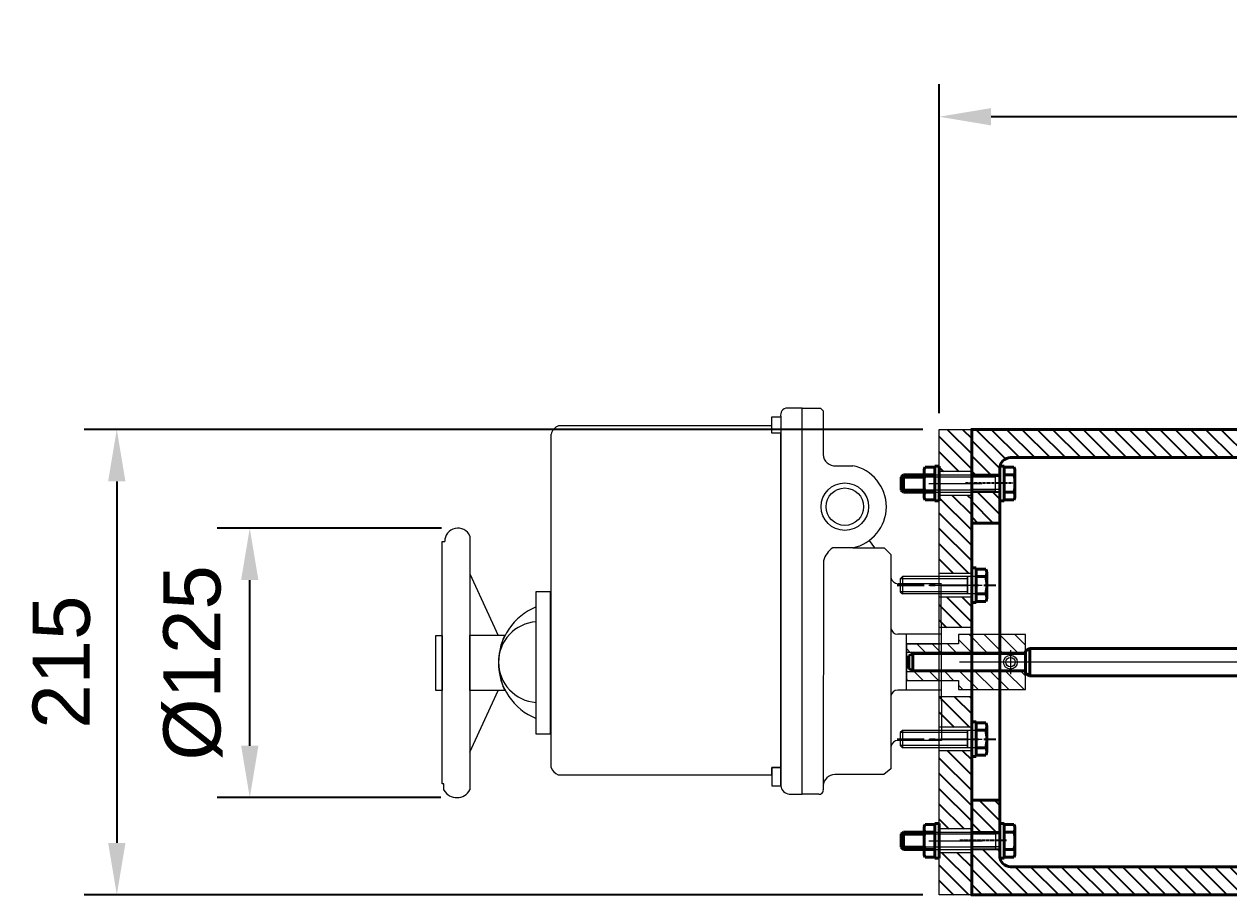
# Model space of a CAD drawing. Header units: millimetres. Extents: x 3074 to 13510, y 1436 to 24693.
# Drawn here: x 9124 to 9680, y 22189 to 22591 of the extents above; entities that cross this region are included whole.
import ezdxf

# ---------------------------------------------------------------- set-up
doc = ezdxf.new("R2010")
doc.units = ezdxf.units.MM
doc.linetypes.add('CENTER', pattern=[2, 1.25, -0.25, 0.25, -0.25])
doc.layers.add('IA-ACHU', color=1, linetype='Continuous')
doc.layers.add('IA-EJES', color=4, linetype='CENTER')
doc.layers.add('IA-DIBUJO', color=3, linetype='Continuous', lineweight=40)
doc.layers.add('IA-TRAZ', color=8, linetype='Continuous', lineweight=5)
doc.styles.add('ARIAL', font='arial.ttf')
doc.dimstyles.new('COT_12', dxfattribs={"dimscale": 12, "dimtxt": 2.2, "dimasz": 2, "dimexe": 1.25, "dimexo": 0.625, "dimgap": 1, "dimtad": 1, "dimdec": 1, "dimdsep": 46, "dimtxsty": 'ARIAL', "dimcen": 2, "dimclrd": 256, "dimclre": 256, "dimclrt": 2, "dimadec": 0, "dimazin": 0, "dimtm": 1e-09, "dimtfac": 1, "dimtdec": 1, "dimtmove": 0, "dimatfit": 3, "dimfxl": 1, "dimarcsym": 0})

# ---------------------------------------------------------------- blocks, each defined once
blk = doc.blocks.new('A$Cea8c4245')
at = {"layer": 'IA-DIBUJO'}
for p, q in [((-540.56, 6.35), (-542.53, 5.22)), ((-540.56, 6.35), (-540.56, -6.35)), ((374.54, 6.35), (-540.56, 6.35)), ((374.54, 6.35), (374.54, -6.35)), ((376.5, 5.22), (374.54, 6.35)), ((-594.54, 4), (-596.5, 2.87)), ((-596.5, 2.87), (-596.5, -2.87)), ((-594.54, 4), (-594.54, -4)), ((-542.53, 4), (-594.54, 4)), ((-542.53, 5.22), (-542.53, 4)), ((-542.53, 5.22), (-542.53, -5.22)), ((376.5, -5.22), (376.5, 5.22)), ((-596.5, -2.87), (-594.54, -4)), ((-594.54, -4), (-542.53, -4)), ((-542.53, -4), (-542.53, -5.22)), ((-542.53, -5.22), (-540.56, -6.35)), ((374.54, -6.35), (376.5, -5.22)), ((-540.56, -6.35), (374.54, -6.35))]:
    blk.add_line(p, q, dxfattribs=at)
for centre in [(-300, 0), (-180, 0), (-60, 0), (60, 0), (180, 0), (300, 0)]:
    blk.add_circle(centre, 3.5, dxfattribs=at)
at = {"layer": 'IA-EJES', "ltscale": 5}
for p, q in [((-300, -21.81), (-300, 21.81)), ((-180, -21.81), (-180, 21.81)), ((-60, -21.81), (-60, 21.81)), ((60, -21.81), (60, 21.81)), ((180, -21.81), (180, 21.81)), ((300, -21.81), (300, 21.81)), ((-278.19, 0), (-321.81, 0)), ((-158.19, 0), (-201.81, 0)), ((-38.19, 0), (-81.81, 0)), ((81.81, 0), (38.19, 0)), ((201.81, 0), (158.19, 0)), ((321.81, 0), (278.19, 0))]:
    blk.add_line(p, q, dxfattribs=at)
blk = doc.blocks.new('A$Cd3518d51')
for p, q in [((-59.15, 229.62), (-56.25, 229.62)), ((-59.15, 229.62), (-59.15, 229.62)), ((-56.25, 229.62), (-56.25, 230.49)), ((-56.25, 230.49), (55.66, 230.49)), ((-13.05, 233.42), (12.28, 233.42)), ((-13.05, 230.49), (-13.05, 233.42)), ((12.28, 230.49), (-13.05, 230.49)), ((12.28, 233.42), (12.28, 230.49)), ((55.66, 230.49), (55.66, 229.22)), ((58.25, 217.58), (-58.96, 217.58)), ((-41.5, 217.58), (-13.05, 204.64)), ((-13.15, 217.58), (12.44, 217.58)), ((40.74, 217.58), (12.29, 204.64)), ((12.44, 217.58), (12.44, 201.53)), ((-33.33, 187.08), (32.69, 187.08)), ((-33.33, 180.56), (-33.33, 187.08)), ((-26.03, 186.99), (25.5, 186.99)), ((32.69, 187.08), (32.69, 180.56)), ((-48.62, 180.07), (105.22, 180.07)), ((32.69, 180.56), (-33.33, 180.56)), ((-51.97, 176.88), (-51.97, 78.22)), ((109.15, 78.25), (109.15, 176.76)), ((-48.72, 78.22), (-57.05, 78.22)), ((-57.05, 78.22), (-57.05, 74.03)), ((-51.97, 78.22), (-48.72, 78.22)), ((-48.72, 78.22), (-48.72, 74.01)), ((-48.72, 74.03), (-48.72, 78.22)), ((105.71, 74.01), (105.71, 78.25)), ((105.71, 78.25), (109.15, 78.25)), ((105.71, 78.25), (113.31, 78.25)), ((105.71, 74.03), (105.71, 78.25)), ((113.31, 78.25), (113.31, 74.03)), ((-57.05, 74.03), (-48.72, 74.03)), ((113.31, 74.03), (-57.05, 74.03)), ((-48.72, 74.01), (105.71, 74.01)), ((113.31, 74.03), (105.71, 74.03)), ((-60.9, 70.13), (-60.92, 64.2)), ((117.32, 64.2), (117.32, 71.06)), ((-60.93, 56.57), (-60.92, 64.2)), ((-60.92, 64.2), (117.32, 64.2)), ((-60.92, 64.2), (117.32, 64.2)), ((117.32, 64.2), (117.32, 55.67)), ((117.32, 55.67), (116.1, 54.54)), ((46.76, 54.3), (-58.75, 54.48)), ((116.1, 54.54), (95.88, 54.43)), ((-51.93, 26.48), (-51.93, 49.18)), ((52.83, 40.86), (52.83, 49.98)), ((90.71, 48.65), (90.71, 40.86)), ((52.83, 40.86), (52.83, 26.41)), ((52.83, 30.63), (56.24, 33.16)), ((-49.29, 23.24), (-51.93, 26.48)), ((49.67, 23.24), (-49.29, 23.24)), ((52.83, 26.41), (49.67, 23.24)), ((-36.2, -0.2), (-36.2, 19.87)), ((-12.92, -0.07), (-12.92, 20.07)), ((12.92, -0.07), (12.92, 20.07)), ((36.2, -0.2), (36.2, 19.87)), ((-12.92, 16.06), (12.92, 16.06)), ((-8.5, 16.06), (-8.5, -0.05)), ((8.5, 16.06), (8.5, 0.05)), ((36.2, 0.2), (-36.2, -0.2))]:
    blk.add_line(p, q)
for radius in [10.97, 8.64]:
    blk.add_circle((71.8, 44.51), radius)
for centre, radius, start, end in [((-55.69, 223.66), 6.89, 120.0882, 241.7375), ((55.84, 223.16), 6.07, 293.3822, 91.7022), ((-1356.31, 201.53), 1343.26, 0, 0.68466), ((-0.27, 176.64), 27.77, 21.897, 158.103), ((0, 185.77), 18.64, 3.7691, 176.2309), ((-0.3, 174.68), 29.73, 64.6101, 115.3899), ((-46.95, 174.96), 5.38, 108.1674, 159.1243), ((104.34, 175.03), 5.11, 19.6786, 80.03), ((-56.87, 70), 4.03, 92.6186, 178.2059), ((114.21, 71.06), 3.11, 0, 106.8496), ((-59.24, 56.15), 1.74, 165.8048, 286.5668), ((-57.23, 49.18), 5.3, 0, 87.8092), ((44.48, 44.66), 9.9, 32.48, 76.6776), ((95.91, 49.21), 5.23, 90.3075, 186.0488), ((71.77, 44.65), 19.31, 191.3165, 348.6835), ((-39.61, 19.87), 3.41, 0, 81.1824), ((-16.13, 20.07), 3.21, 0, 80.7867), ((16.13, 20.07), 3.21, 99.2133, 180), ((39.61, 19.87), 3.41, 98.8176, 180)]:
    blk.add_arc(centre, radius, start, end)
blk = doc.blocks.new('*D45')
at = {"layer": 'Defpoints', "color": 0, "transparency": 16777216}
for p in [(9546.51, 22403.89), (9166.8, 22188.89), (9546.51, 22188.89)]:
    blk.add_point(p, dxfattribs=at)
at = {"layer": 'IA-TRAZ', "lineweight": -2, "transparency": 16777216}
for p, q in [((9539.01, 22403.89), (9151.8, 22403.89)), ((9166.8, 22379.89), (9166.8, 22212.89)), ((9539.01, 22188.89), (9151.8, 22188.89))]:
    blk.add_line(p, q, dxfattribs=at)
at = {"layer": 'IA-TRAZ', "transparency": 16777216}
for points in [[(9162.8, 22379.89), (9170.8, 22379.89), (9166.8, 22403.89)], [(9162.8, 22212.89), (9170.8, 22212.89), (9166.8, 22188.89)]]:
    blk.add_solid(points, dxfattribs=at)
at = {"layer": 'IA-TRAZ', "color": 2, "transparency": 16777216, "insert": (9141.32, 22296.39), "char_height": 26.4, "attachment_point": 5, "rotation": 90, "style": 'ARIAL'}
blk.add_mtext('215', dxfattribs=at)
blk = doc.blocks.new('*D46')
at = {"layer": 'Defpoints', "color": 0, "transparency": 16777216}
for p in [(9228.19, 22358.31), (9324.29, 22358.31), (9323.9, 22233.81)]:
    blk.add_point(p, dxfattribs=at)
at = {"layer": 'IA-TRAZ', "lineweight": -2, "transparency": 16777216}
for p, q in [((9316.79, 22358.31), (9213.19, 22358.31)), ((9228.19, 22257.81), (9228.19, 22334.31)), ((9316.4, 22233.81), (9213.19, 22233.81))]:
    blk.add_line(p, q, dxfattribs=at)
at = {"layer": 'IA-TRAZ', "transparency": 16777216}
for points in [[(9224.19, 22334.31), (9232.19, 22334.31), (9228.19, 22358.31)], [(9224.19, 22257.81), (9232.19, 22257.81), (9228.19, 22233.81)]]:
    blk.add_solid(points, dxfattribs=at)
at = {"layer": 'IA-TRAZ', "color": 2, "transparency": 16777216, "insert": (9201.97, 22296.06), "char_height": 26.4, "attachment_point": 5, "rotation": 90, "style": 'ARIAL'}
blk.add_mtext('%%C125', dxfattribs=at)
blk = doc.blocks.new('*D47')
at = {"layer": 'Defpoints', "color": 0, "transparency": 16777216}
for p in [(9546.51, 22548.26), (10128.95, 22448.89), (9546.51, 22403.89)]:
    blk.add_point(p, dxfattribs=at)
at = {"layer": 'IA-TRAZ', "lineweight": -2, "transparency": 16777216}
for p, q in [((9546.51, 22411.39), (9546.51, 22563.26)), ((10128.95, 22456.39), (10128.95, 22563.26)), ((10104.95, 22548.26), (9570.51, 22548.26))]:
    blk.add_line(p, q, dxfattribs=at)
at = {"layer": 'IA-TRAZ', "transparency": 16777216}
for points in [[(9570.51, 22552.26), (9570.51, 22544.26), (9546.51, 22548.26)], [(10104.95, 22552.26), (10104.95, 22544.26), (10128.95, 22548.26)]]:
    blk.add_solid(points, dxfattribs=at)
at = {"layer": 'IA-TRAZ', "color": 2, "transparency": 16777216, "insert": (9837.73, 22573.74), "char_height": 26.4, "attachment_point": 5, "style": 'ARIAL'}
blk.add_mtext('582', dxfattribs=at)

msp = doc.modelspace()

# ---------------------------------------------------------------- hatches: boundary and pattern name
at = {"layer": 'IA-ACHU'}
h = msp.add_hatch(dxfattribs=at)
h.set_pattern_fill('_USER', color=256, scale=5, angle=135, pattern_type=0)
h.set_pattern_definition([(135, (0, 0), (-3.5355339, -3.5355339), [])])
h.paths.add_polyline_path([(9546.51, 22208.39), (9546.51, 22188.89), (9561.51, 22188.89), (9561.51, 22208.39)])
h.paths.add_polyline_path([(9546.51, 22255.39), (9546.51, 22219.39), (9561.51, 22219.39), (9561.51, 22255.39)])
h.paths.add_polyline_path([(9546.51, 22280.39), (9546.51, 22266.39), (9561.51, 22266.39), (9561.51, 22280.39)])
h.paths.add_polyline_path([(9546.51, 22326.39), (9546.51, 22312.39), (9561.51, 22312.39), (9561.51, 22326.39)])
h.paths.add_polyline_path([(9546.51, 22373.39), (9546.51, 22337.39), (9561.51, 22337.39), (9561.51, 22373.39)])
h.paths.add_polyline_path([(9546.51, 22403.89), (9546.51, 22384.39), (9561.51, 22384.39), (9561.51, 22403.89)])
h = msp.add_hatch(dxfattribs=at)
h.set_pattern_fill('_USER', color=256, scale=5, angle=135, pattern_type=0)
h.set_pattern_definition([(135, (10269.286, 21471.807), (-3.535534, -3.535534), [])])
h.paths.add_polyline_path([(9579.51, 22201.89, -0.414214), (9574.51, 22206.89), (9574.51, 22210.14), (9561.51, 22210.14), (9561.51, 22188.89), (9761.51, 22188.89), (9761.51, 22201.89)])
h.paths.add_polyline_path([(9561.51, 22232.64), (9561.51, 22218.14), (9574.51, 22218.14), (9574.51, 22232.64)])
h.paths.add_polyline_path([(9561.51, 22375.14), (9561.51, 22360.64), (9574.51, 22360.64), (9574.51, 22375.14)])
h.paths.add_polyline_path([(9561.51, 22403.89), (9561.51, 22383.14), (9574.51, 22383.14), (9574.51, 22385.89, -0.414214), (9579.51, 22390.89), (9761.51, 22390.89), (9761.51, 22403.89)])
at = {"layer": 'IA-TRAZ'}
h = msp.add_hatch(dxfattribs=at)
h.set_pattern_fill('_USER', color=256, scale=5, angle=135, pattern_type=0)
h.set_pattern_definition([(135, (9214.1255, 19211.629), (-3.535534, -3.535534), [])])
h.paths.add_polyline_path([(9555.39, 22309.09), (9555.39, 22304.89), (9531.39, 22304.89), (9531.39, 22300.89), (9586.39, 22300.89), (9586.39, 22309.09)])
h.paths.add_polyline_path([(9531.39, 22291.89), (9531.39, 22287.89), (9555.39, 22287.89), (9555.39, 22283.69), (9586.39, 22283.69), (9586.39, 22291.89)])

# ---------------------------------------------------------------- linework, layer by layer
at = {"layer": 'IA-DIBUJO'}
for p, q in [((9540.01, 22386.39), (9544.51, 22386.39)), ((9544.51, 22386.89), (9544.51, 22370.89)), ((9546.51, 22386.89), (9544.51, 22386.89)), ((9544.51, 22371.39), (9544.51, 22386.39)), ((9546.51, 22370.89), (9546.51, 22386.89)), ((9576.51, 22386.89), (9574.51, 22386.89)), ((9574.51, 22386.89), (9574.51, 22370.89)), ((9576.51, 22370.89), (9576.51, 22386.89)), ((9581.01, 22386.39), (9576.51, 22386.39)), ((9576.51, 22386.39), (9576.51, 22371.39)), ((9529.01, 22381.89), (9530.01, 22382.89)), ((9539.51, 22381.89), (9529.01, 22381.89)), ((9529.01, 22375.89), (9529.01, 22381.89)), ((9539.51, 22382.89), (9530.01, 22382.89)), ((9530.01, 22374.89), (9530.01, 22382.89)), ((9539.51, 22384.64), (9539.51, 22382.9)), ((9539.51, 22382.9), (9539.51, 22374.88)), ((9539.51, 22382.9), (9544.51, 22382.9)), ((9539.51, 22375.89), (9539.51, 22381.89)), ((9581.51, 22382.9), (9576.51, 22382.9)), ((9581.51, 22382.9), (9581.51, 22384.64)), ((9581.51, 22374.88), (9581.51, 22382.9)), ((9539.51, 22375.89), (9529.01, 22375.89)), ((9530.01, 22374.89), (9529.01, 22375.89)), ((9539.51, 22374.89), (9530.01, 22374.89)), ((9539.51, 22374.88), (9544.51, 22374.88)), ((9539.51, 22374.88), (9539.51, 22373.14)), ((9581.51, 22374.88), (9576.51, 22374.88)), ((9581.51, 22373.14), (9581.51, 22374.88)), ((9540.01, 22371.39), (9544.51, 22371.39)), ((9544.51, 22370.89), (9546.51, 22370.89)), ((9574.51, 22370.89), (9576.51, 22370.89)), ((9581.01, 22371.39), (9576.51, 22371.39)), ((9561.51, 22323.89), (9561.51, 22339.89)), ((9561.51, 22339.89), (9563.51, 22339.89)), ((9563.51, 22339.89), (9563.51, 22323.89)), ((9563.51, 22324.39), (9563.51, 22339.39)), ((9568.01, 22339.39), (9563.51, 22339.39)), ((9568.51, 22335.9), (9563.51, 22335.9)), ((9568.51, 22337.64), (9568.51, 22335.9)), ((9568.51, 22335.9), (9568.51, 22327.88)), ((9563.51, 22323.89), (9561.51, 22323.89)), ((9568.51, 22327.88), (9563.51, 22327.88)), ((9568.01, 22324.39), (9563.51, 22324.39)), ((9568.51, 22327.88), (9568.51, 22326.14)), ((9561.51, 22252.89), (9561.51, 22268.89)), ((9561.51, 22268.89), (9563.51, 22268.89)), ((9563.51, 22268.89), (9563.51, 22252.89)), ((9563.51, 22253.39), (9563.51, 22268.39)), ((9568.01, 22268.39), (9563.51, 22268.39)), ((9568.51, 22264.9), (9563.51, 22264.9)), ((9568.51, 22266.64), (9568.51, 22264.9)), ((9568.51, 22264.9), (9568.51, 22256.88)), ((9568.51, 22256.88), (9563.51, 22256.88)), ((9568.51, 22256.88), (9568.51, 22255.14)), ((9563.51, 22252.89), (9561.51, 22252.89)), ((9568.01, 22253.39), (9563.51, 22253.39)), ((9539.51, 22217.9), (9539.51, 22219.64)), ((9540.01, 22221.39), (9544.51, 22221.39)), ((9544.51, 22205.89), (9544.51, 22221.89)), ((9544.51, 22221.89), (9546.51, 22221.89)), ((9544.51, 22221.39), (9544.51, 22206.39)), ((9546.51, 22221.89), (9546.51, 22205.89)), ((9574.51, 22205.89), (9574.51, 22221.89)), ((9574.51, 22221.89), (9576.51, 22221.89)), ((9576.51, 22221.89), (9576.51, 22205.89)), ((9576.51, 22206.39), (9576.51, 22221.39)), ((9581.01, 22221.39), (9576.51, 22221.39)), ((9581.51, 22219.64), (9581.51, 22217.9)), ((9530.01, 22217.89), (9529.01, 22216.89)), ((9539.51, 22216.89), (9529.01, 22216.89)), ((9529.01, 22216.89), (9529.01, 22210.89)), ((9539.51, 22217.89), (9530.01, 22217.89)), ((9530.01, 22217.89), (9530.01, 22209.89)), ((9539.51, 22209.88), (9539.51, 22217.9)), ((9539.51, 22217.9), (9544.51, 22217.9)), ((9539.51, 22216.89), (9539.51, 22210.89)), ((9581.51, 22217.9), (9576.51, 22217.9)), ((9581.51, 22217.9), (9581.51, 22209.88)), ((9539.51, 22210.89), (9529.01, 22210.89)), ((9529.01, 22210.89), (9530.01, 22209.89)), ((9539.51, 22209.89), (9530.01, 22209.89)), ((9539.51, 22209.88), (9544.51, 22209.88)), ((9539.51, 22208.14), (9539.51, 22209.88)), ((9581.51, 22209.88), (9576.51, 22209.88)), ((9581.51, 22209.88), (9581.51, 22208.14)), ((9540.01, 22206.39), (9544.51, 22206.39)), ((9546.51, 22205.89), (9544.51, 22205.89)), ((9576.51, 22205.89), (9574.51, 22205.89)), ((9581.01, 22206.39), (9576.51, 22206.39))]:
    msp.add_line(p, q, dxfattribs=at)
msp.add_lwpolyline([(9574.51, 22206.89, 0.414214), (9579.51, 22201.89), (9761.51, 22201.89), (9761.51, 22188.89), (9561.51, 22188.89), (9561.51, 22403.89), (9761.51, 22403.89), (9761.51, 22390.89), (9579.51, 22390.89, 0.414214), (9574.51, 22385.89), (9574.51, 22206.39)], format="xyb", dxfattribs=at)
msp.add_lwpolyline([(9561.51, 22232.64), (9561.51, 22360.64), (9574.51, 22360.64), (9574.51, 22232.64)], close=True, dxfattribs=at)
for centre, radius, start, end in [((9542.81, 22384.64), 3.3, 148.0507, 211.9493), ((9578.21, 22384.64), 3.3, 328.0507, 31.9493), ((9555.81, 22378.89), 16.3, 165.7738, 194.2262), ((9565.21, 22378.89), 16.3, 345.7738, 14.2262), ((9542.81, 22373.14), 3.3, 148.0507, 211.9493), ((9578.21, 22373.14), 3.3, 328.0507, 31.9493), ((9565.21, 22337.64), 3.3, 328.0507, 31.9493), ((9552.21, 22331.89), 16.3, 345.7738, 14.2262), ((9565.21, 22326.14), 3.3, 328.0507, 31.9493), ((9565.21, 22266.64), 3.3, 328.0507, 31.9493), ((9552.21, 22260.89), 16.3, 345.7738, 14.2262), ((9565.21, 22255.14), 3.3, 328.0507, 31.9493), ((9542.81, 22219.64), 3.3, 148.0507, 211.9493), ((9578.21, 22219.64), 3.3, 328.0507, 31.9493), ((9555.81, 22213.89), 16.3, 165.7738, 194.2262), ((9565.21, 22213.89), 16.3, 345.7738, 14.2262), ((9542.81, 22208.14), 3.3, 148.0507, 211.9493), ((9578.21, 22208.14), 3.3, 328.0507, 31.9493)]:
    msp.add_arc(centre, radius, start, end, dxfattribs=at)
at = {"layer": 'IA-EJES'}
for p, q in [((9558.67, 22379.14), (9580.71, 22379.14)), ((9555.99, 22214.14), (9577.53, 22214.14))]:
    msp.add_line(p, q, dxfattribs=at)
at = {"layer": 'IA-EJES', "ltscale": 10}
for p, q in [((9527.15, 22331.89), (9572.64, 22331.89)), ((9527.15, 22260.89), (9572.64, 22260.89))]:
    msp.add_line(p, q, dxfattribs=at)
at = {"layer": 'IA-TRAZ', "ltscale": 10}
for p, q in [((9572.48, 22381.89), (9539.79, 22381.89)), ((9539.92, 22382.89), (9574.51, 22382.89)), ((9561.51, 22384.39), (9546.51, 22384.39)), ((9561.51, 22383.14), (9574.51, 22383.14)), ((9574.51, 22382.14), (9561.51, 22382.14)), ((9572.48, 22374.89), (9572.48, 22382.89)), ((9572.51, 22374.89), (9572.51, 22382.89)), ((9539.64, 22374.89), (9574.51, 22374.89)), ((9572.48, 22375.89), (9539.79, 22375.89)), ((9541.76, 22378.89), (9566.42, 22378.89)), ((9574.51, 22376.14), (9561.51, 22376.14)), ((9561.51, 22375.14), (9574.51, 22375.14)), ((9561.51, 22373.39), (9546.51, 22373.39)), ((9529.51, 22335.89), (9528.51, 22334.89)), ((9559.48, 22334.89), (9528.51, 22334.89)), ((9528.51, 22334.89), (9528.51, 22328.89)), ((9563.51, 22335.89), (9529.51, 22335.89)), ((9529.51, 22335.89), (9529.51, 22327.89)), ((9561.51, 22337.39), (9546.51, 22337.39)), ((9559.48, 22335.89), (9559.48, 22327.89)), ((9559.51, 22335.89), (9559.51, 22327.89)), ((9541.76, 22331.89), (9566.42, 22331.89)), ((9559.48, 22328.89), (9528.51, 22328.89)), ((9528.51, 22328.89), (9529.51, 22327.89)), ((9563.51, 22327.89), (9529.51, 22327.89)), ((9561.51, 22326.39), (9546.51, 22326.39)), ((9529.51, 22264.89), (9528.51, 22263.89)), ((9559.48, 22263.89), (9528.51, 22263.89)), ((9528.51, 22263.89), (9528.51, 22257.89)), ((9563.51, 22264.89), (9529.51, 22264.89)), ((9529.51, 22264.89), (9529.51, 22256.89)), ((9561.51, 22266.39), (9546.51, 22266.39)), ((9559.48, 22264.89), (9559.48, 22256.89)), ((9559.51, 22264.89), (9559.51, 22256.89)), ((9559.48, 22257.89), (9528.51, 22257.89)), ((9528.51, 22257.89), (9529.51, 22256.89)), ((9563.51, 22256.89), (9529.51, 22256.89)), ((9541.76, 22260.89), (9566.42, 22260.89)), ((9561.51, 22255.39), (9546.51, 22255.39)), ((9561.51, 22219.39), (9546.51, 22219.39)), ((9561.51, 22218.14), (9574.51, 22218.14)), ((9539.64, 22217.89), (9574.51, 22217.89)), ((9572.48, 22216.89), (9539.79, 22216.89)), ((9541.76, 22213.89), (9566.42, 22213.89)), ((9574.51, 22217.14), (9561.51, 22217.14)), ((9572.48, 22217.89), (9572.48, 22209.89)), ((9572.51, 22217.89), (9572.51, 22209.89)), ((9572.48, 22210.89), (9539.79, 22210.89)), ((9539.92, 22209.89), (9574.51, 22209.89)), ((9561.51, 22208.39), (9546.51, 22208.39)), ((9574.51, 22211.14), (9561.51, 22211.14)), ((9561.51, 22210.14), (9574.51, 22210.14))]:
    msp.add_line(p, q, dxfattribs=at)
at = {"layer": 'IA-TRAZ'}
for p, q in [((9546.51, 22373.39), (9546.51, 22384.39)), ((9546.51, 22326.39), (9546.51, 22337.39)), ((9561.51, 22312.39), (9546.51, 22312.39)), ((9546.51, 22280.39), (9546.51, 22312.39)), ((9561.51, 22280.39), (9546.51, 22280.39)), ((9546.51, 22255.39), (9546.51, 22266.39)), ((9546.51, 22208.39), (9546.51, 22219.39))]:
    msp.add_line(p, q, dxfattribs=at)
at = {"layer": 'IA-TRAZ', "ltscale": 5}
for p, q in [((9579.39, 22301.89), (9579.39, 22290.89)), ((9584.89, 22296.39), (9573.89, 22296.39))]:
    msp.add_line(p, q, dxfattribs=at)
at = {"layer": 'IA-TRAZ', "ltscale": 25}
for p, q in [((9586.39, 22300.89), (9531.39, 22300.89)), ((9586.39, 22291.89), (9531.39, 22291.89))]:
    msp.add_line(p, q, dxfattribs=at)
at = {"layer": 'IA-TRAZ', "color": 4, "ltscale": 50}
msp.add_line((10488.95, 22296.39), (9555.92, 22296.39), dxfattribs=at)
at = {"layer": 'IA-TRAZ'}
for points in [[(9561.51, 22403.89), (9561.51, 22188.89), (9546.51, 22188.89), (9546.51, 22403.89)], [(9555.39, 22304.89), (9531.39, 22304.89), (9531.39, 22287.89), (9555.39, 22287.89), (9555.39, 22283.69), (9586.39, 22283.69), (9586.39, 22309.09), (9555.39, 22309.09)]]:
    msp.add_lwpolyline(points, close=True, dxfattribs=at)
for radius in [3.18, 2.17]:
    msp.add_circle((9579.39, 22296.39), radius, dxfattribs=at)

# ---------------------------------------------------------------- block references
at = {"layer": 'IA-TRAZ', "rotation": 89.99999999999999}
msp.add_blockref('A$Cd3518d51', (9547.45, 22296.39), dxfattribs=at)
at = {"layer": 'IA-TRAZ'}
msp.add_blockref('A$Cea8c4245', (10128.95, 22296.39), dxfattribs=at)

# ---------------------------------------------------------------- dimensions: what is measured, and where the dimension line sits
dim = msp.add_linear_dim(base=(9546.51, 22548.26), p1=(10128.95, 22448.89), p2=(9546.51, 22403.89), dimstyle='COT_12', override={"dimdec": 0}, dxfattribs=at)
dim.commit()
dim.dimension.update_dxf_attribs({"geometry": '*D47', "text_midpoint": (9837.73, 22573.74)})
dim = msp.add_linear_dim(base=(9166.8, 22188.89), p1=(9546.51, 22403.89), p2=(9546.51, 22188.89), angle=90, dimstyle='COT_12', override={"dimdec": 0}, dxfattribs=at)
dim.commit()
dim.dimension.update_dxf_attribs({"geometry": '*D45', "text_midpoint": (9141.32, 22296.39)})
dim = msp.add_linear_dim(base=(9228.1857, 22358.3061), p1=(9323.8996, 22233.8059), p2=(9324.2907, 22358.3061), angle=90, text='%%C<>', dimstyle='COT_12', override={"dimdec": 0}, dxfattribs=at)
dim.commit()
dim.dimension.update_dxf_attribs({"geometry": '*D46', "text_midpoint": (9201.9683, 22296.056)})

doc.saveas('drawing.dxf')
